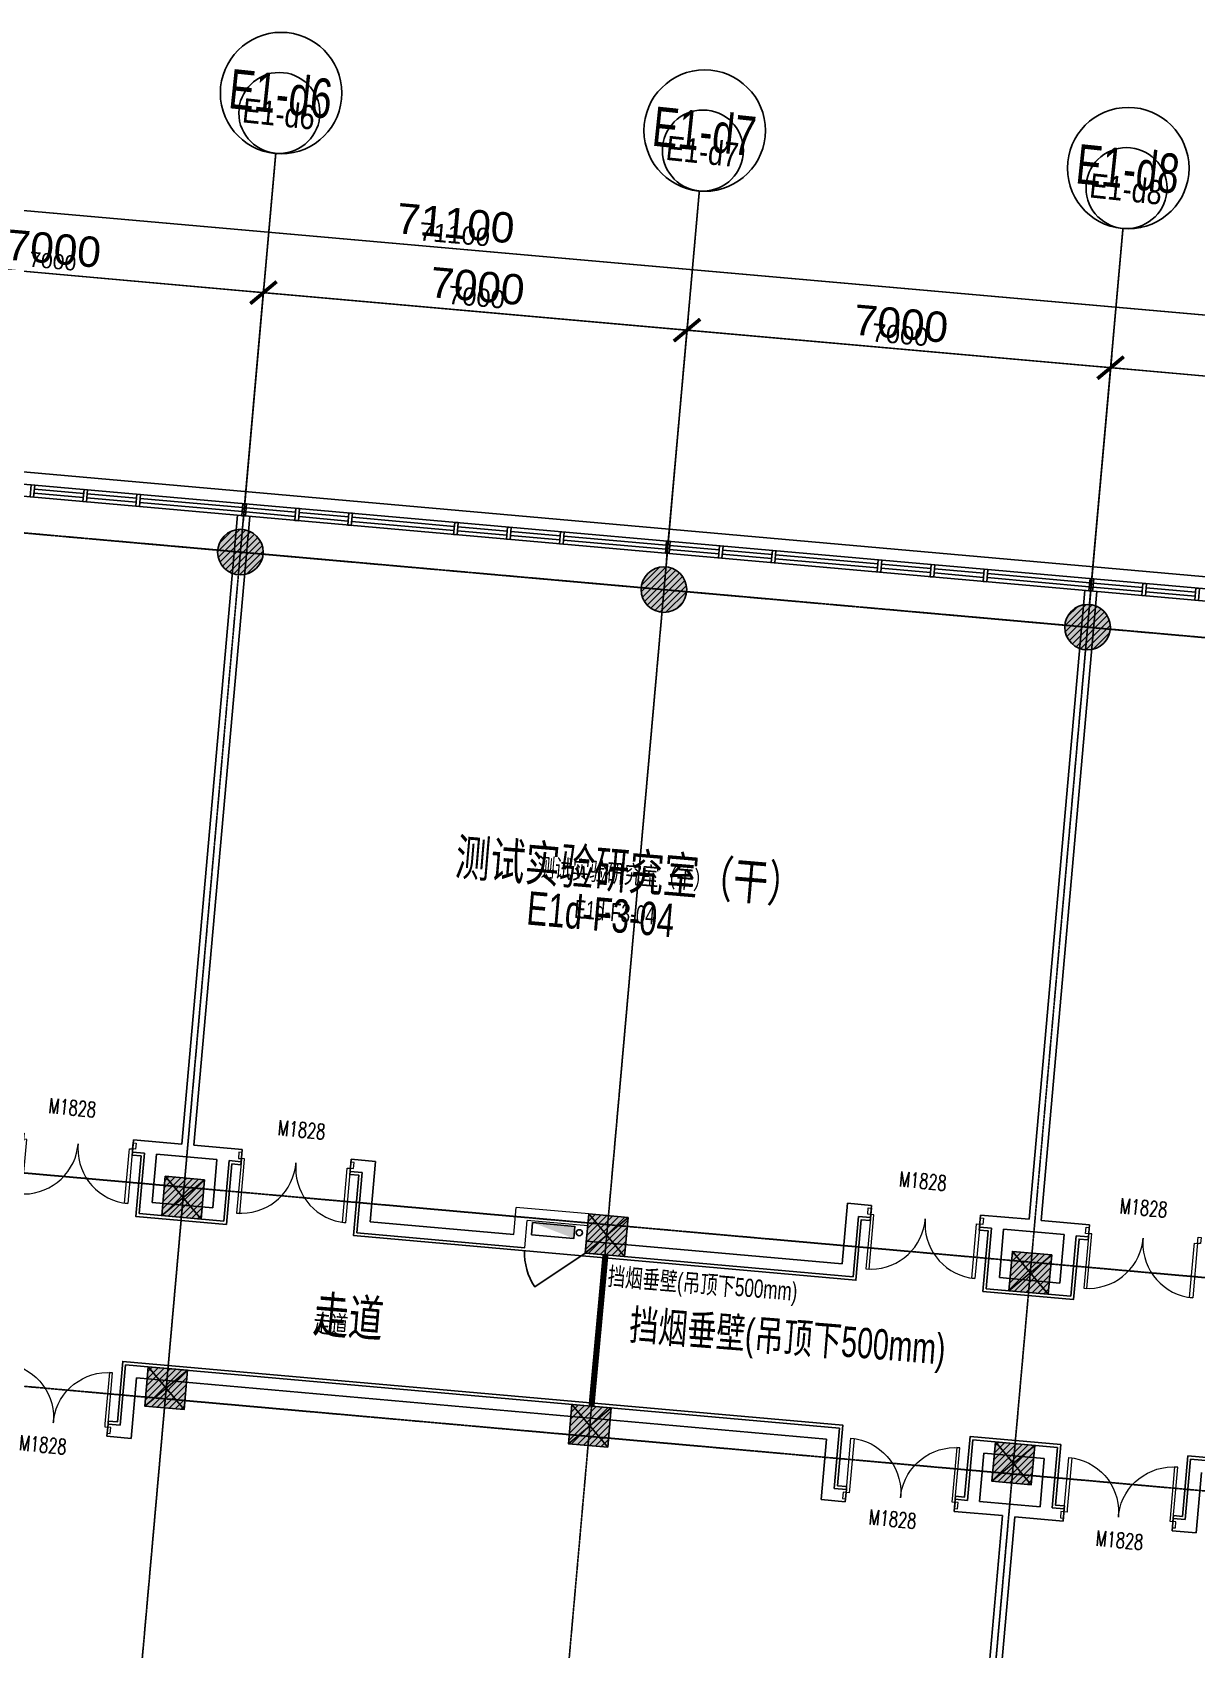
# Model space of a CAD drawing. Header units: millimetres. Extents: x -174040 to 151923, y -227569 to 142020.
# Drawn here: x -36177 to -17012, y 8821 to 35459 of the extents above; entities that cross this region are included whole.
import ezdxf
from ezdxf.enums import TextEntityAlignment as Align

# ---------------------------------------------------------------- set-up
doc = ezdxf.new("R2010")
doc.units = ezdxf.units.MM
doc.header["$LTSCALE"] = 5
for name, pattern in [('E-RG-1F$0$$0$DOTE', [2.42, 2, -0.2, 0.02, -0.2]), ('E1-RI-3F$0$DASHDOT', [1, 0.5, -0.25, 0, -0.25]), ('E1-RI-3F$0$DASHED', [0.75, 0.5, -0.25]), ('XRE2$0$HIDDEN', [0.375, 0.25, -0.125])]:
    doc.linetypes.add(name, pattern=pattern)
for name, color, linetype in [('00外装饰面', 21, 'Continuous'), ('A—墙体', 7, 'Continuous'), ('A—文字索引', 40, 'Continuous'), ('A—轴线、尺寸', 1, 'Continuous'), ('A—门窗', 135, 'Continuous'), ('E-COLS-F3$0$0S-COLS-HATCH', 8, 'Continuous'), ('E-COLS-F3$0$0S-COLS-HATCH-I', 8, 'Continuous'), ('E-COLS-F3$0$0S-COLS-LINE', 4, 'Continuous'), ('E1-RI-3F$0$0M-FIRE', 30, 'E1-RI-3F$0$DASHDOT'), ('E1-RI-3F$0$A-SYMB-DOOR', 4, 'Continuous'), ('I—平面—文字', 40, 'Continuous'), ('I—平面—文字（放大1：100）', 40, 'XRE2$0$HIDDEN'), ('I—平面—消防设施', 10, 'Continuous'), ('I—平面—装饰面层线', 192, 'Continuous'), ('I—平面—门', 22, 'Continuous'), ('I—平面—门编号', 22, 'Continuous'), ('轴线100', 1, 'Continuous')]:
    doc.layers.add(name, color=color, linetype=linetype)
for name, color, linetype, lineweight in [('E1-RI-3F$0$A-DOOR', 32, 'Continuous', 5), ('E1-RI-3F$0$A-DOOR-FRAM', 1, 'Continuous', 9), ('E1-RI-3F$0$AUDIT_D_131110141545-10', 7, 'Continuous', 5)]:
    doc.layers.add(name, color=color, linetype=linetype, lineweight=lineweight)
doc.styles.add('ARIAL', font='arial.ttf')
doc.styles.add('E1-RI-3F$0$ECADI-TXT', font='simplex.shx', dxfattribs={"bigfont": 'hztxt.shx'})
doc.styles.add('XD2008', font='SIMYOU.TTF', dxfattribs={"width": 0.7})
doc.dimstyles.new('200', dxfattribs={"dimscale": 200, "dimtxt": 2.5, "dimasz": 2, "dimexe": 1, "dimexo": 1, "dimgap": 0.8, "dimtad": 1, "dimdec": 0, "dimdsep": 46, "dimtxsty": 'ARIAL', "dimblk1": 'ARCHTICK', "dimblk2": 'ARCHTICK', "dimsah": 1, "dimcen": -0.9, "dimdle": 1, "dimclrd": 256, "dimclre": 256, "dimclrt": 40, "dimaunit": 1, "dimadec": 0, "dimazin": 0, "dimtfac": 0.35, "dimtdec": 0, "dimtix": 1, "dimtmove": 2, "dimatfit": 3, "dimldrblk": 'ARCHTICK', "dimfxl": 0, "dimtvp": 0.8, "dimtolj": 1, "dimtzin": 0, "dimarcsym": 0})
doc.dimstyles.new('副本 100', dxfattribs={"dimscale": 100, "dimtxt": 2.5, "dimasz": 2, "dimexe": 1, "dimexo": 1, "dimgap": 0.8, "dimtad": 1, "dimdec": 0, "dimdsep": 46, "dimtxsty": 'ARIAL', "dimblk1": 'ARCHTICK', "dimblk2": 'ARCHTICK', "dimsah": 1, "dimcen": -0.9, "dimdle": 1, "dimclrd": 256, "dimclre": 256, "dimclrt": 40, "dimaunit": 1, "dimadec": 0, "dimazin": 0, "dimtfac": 0.35, "dimtdec": 0, "dimtix": 1, "dimtmove": 2, "dimatfit": 3, "dimldrblk": 'ARCHTICK', "dimfxl": 0, "dimtvp": 0.8, "dimtolj": 1, "dimtzin": 0, "dimarcsym": 0})
pattern_1 = [(45, (0, 0), (-53.0330086, 53.0330086), [])]
pattern_2 = [(45, (15.46, 174.316), (-53.0330086, 53.0330086), [])]

# ---------------------------------------------------------------- blocks, each defined once
blk = doc.blocks.new('_ArchTick')
at = {"color": 0, "linetype": 'ByBlock', "const_width": 0.15}
blk.add_lwpolyline([(-0.5, -0.5), (0.5, 0.5)], dxfattribs=at)
blk = doc.blocks.new('*D257')
at = {"layer": 'A—轴线、尺寸', "linetype": 'ByBlock', "lineweight": -2}
for p, q in [((-39682, 28006), (-39328, 31990)), ((-39545, 31808), (-32174, 31155)), ((-32709, 27387), (-32356, 31372))]:
    blk.add_line(p, q, dxfattribs=at)
at = {"layer": 'Defpoints', "color": 0, "linetype": 'ByBlock'}
for p in [(-32373, 31172), (-39699, 27806), (-32727, 27188)]:
    blk.add_point(p, dxfattribs=at)
at = {"layer": 'A—轴线、尺寸', "linetype": 'ByBlock', "lineweight": -2, "xscale": 400, "yscale": 400, "zscale": 400}
for p, rotation in [((-39346, 31791), 174.9322288641356), ((-32373, 31172), 354.9322288641357)]:
    blk.add_blockref('_ArchTick', p, dxfattribs=dict(at, rotation=rotation))
at = {"layer": 'A—轴线、尺寸', "color": 40, "linetype": 'ByBlock', "insert": (-35823, 31895), "char_height": 500, "attachment_point": 5, "rotation": 354.9322, "style": 'ARIAL'}
blk.add_mtext('\\A1;7000', dxfattribs=at)
blk = doc.blocks.new('*D258')
at = {"layer": 'A—轴线、尺寸', "linetype": 'ByBlock', "lineweight": -2}
for p, q in [((-32709, 27387), (-32356, 31372)), ((-32572, 31190), (-25201, 30536)), ((-25736, 26769), (-25383, 30753))]:
    blk.add_line(p, q, dxfattribs=at)
at = {"layer": 'Defpoints', "color": 0, "linetype": 'ByBlock'}
for p in [(-25401, 30554), (-32727, 27188), (-25754, 26570)]:
    blk.add_point(p, dxfattribs=at)
at = {"layer": 'A—轴线、尺寸', "linetype": 'ByBlock', "lineweight": -2, "xscale": 400, "yscale": 400, "zscale": 400}
for p, rotation in [((-32373, 31172), 174.9322288641356), ((-25401, 30554), 354.9322288641357)]:
    blk.add_blockref('_ArchTick', p, dxfattribs=dict(at, rotation=rotation))
at = {"layer": 'A—轴线、尺寸', "color": 40, "linetype": 'ByBlock', "insert": (-28850, 31277), "char_height": 500, "attachment_point": 5, "rotation": 354.9322, "style": 'ARIAL'}
blk.add_mtext('\\A1;7000', dxfattribs=at)
blk = doc.blocks.new('*D259')
at = {"layer": 'A—轴线、尺寸', "linetype": 'ByBlock', "lineweight": -2}
for p, q in [((-25736, 26769), (-25383, 30753)), ((-25600, 30572), (-18229, 29918)), ((-18764, 26151), (-18410, 30135))]:
    blk.add_line(p, q, dxfattribs=at)
at = {"layer": 'Defpoints', "color": 0, "linetype": 'ByBlock'}
for p in [(-18428, 29936), (-25754, 26570), (-18781, 25951)]:
    blk.add_point(p, dxfattribs=at)
at = {"layer": 'A—轴线、尺寸', "linetype": 'ByBlock', "lineweight": -2, "xscale": 400, "yscale": 400, "zscale": 400}
for p, rotation in [((-25401, 30554), 174.9322288641356), ((-18428, 29936), 354.9322288641357)]:
    blk.add_blockref('_ArchTick', p, dxfattribs=dict(at, rotation=rotation))
at = {"layer": 'A—轴线、尺寸', "color": 40, "linetype": 'ByBlock', "insert": (-21878, 30659), "char_height": 500, "attachment_point": 5, "rotation": 354.9322, "style": 'ARIAL'}
blk.add_mtext('\\A1;7000', dxfattribs=at)
blk = doc.blocks.new('*D260')
at = {"layer": 'A—轴线、尺寸', "linetype": 'ByBlock', "lineweight": -2}
for p, q in [((-18764, 26151), (-18410, 30135)), ((-18627, 29953), (-11256, 29300)), ((-11791, 25532), (-11438, 29517))]:
    blk.add_line(p, q, dxfattribs=at)
at = {"layer": 'Defpoints', "color": 0, "linetype": 'ByBlock'}
for p in [(-11455, 29317), (-18781, 25951), (-11809, 25333)]:
    blk.add_point(p, dxfattribs=at)
at = {"layer": 'A—轴线、尺寸', "linetype": 'ByBlock', "lineweight": -2, "xscale": 400, "yscale": 400, "zscale": 400}
for p, rotation in [((-18428, 29936), 174.9322288641356), ((-11455, 29317), 354.9322288641357)]:
    blk.add_blockref('_ArchTick', p, dxfattribs=dict(at, rotation=rotation))
at = {"layer": 'A—轴线、尺寸', "color": 40, "linetype": 'ByBlock', "insert": (-14905, 30040), "char_height": 500, "attachment_point": 5, "rotation": 354.9322, "style": 'ARIAL'}
blk.add_mtext('\\A1;7000', dxfattribs=at)
blk = doc.blocks.new('*D261')
at = {"layer": 'A—轴线、尺寸', "linetype": 'ByBlock', "lineweight": -2}
for p, q in [((-65126, 29760), (-64640, 35239)), ((-64857, 35057), (6363, 28741)), ((5696, 23479), (6182, 28958))]:
    blk.add_line(p, q, dxfattribs=at)
at = {"layer": 'Defpoints', "color": 0, "linetype": 'ByBlock'}
for p in [(-65144, 29561), (6164, 28759), (5678, 23280)]:
    blk.add_point(p, dxfattribs=at)
at = {"layer": 'A—轴线、尺寸', "linetype": 'ByBlock', "lineweight": -2, "xscale": 400, "yscale": 400, "zscale": 400}
for p, rotation in [((-64658, 35039), 174.9322288641356), ((6164, 28759), 354.9322288641357)]:
    blk.add_blockref('_ArchTick', p, dxfattribs=dict(at, rotation=rotation))
at = {"layer": 'A—轴线、尺寸', "color": 40, "linetype": 'ByBlock', "insert": (-29210, 32313), "char_height": 500, "attachment_point": 5, "rotation": 354.9322, "style": 'ARIAL'}
blk.add_mtext('\\A1;71100', dxfattribs=at)
blk = doc.blocks.new('E1-RI-3F$0$MRY_DOOR-2-SOLID_-_1_8_ME9')
at = {"layer": 'E1-RI-3F$0$A-DOOR'}
for p, q in [((-849, -66), (-900, -66)), ((-900, -66), (-900, -137)), ((-900, -137), (-900, -966)), ((-849, -137), (-849, -66)), ((-849, -966), (-849, -137)), ((849, -66), (900, -66)), ((849, -137), (849, -66)), ((849, -966), (849, -137)), ((900, -66), (900, -137)), ((900, -137), (900, -966)), ((-900, -966), (-849, -966)), ((900, -966), (849, -966))]:
    blk.add_line(p, q, dxfattribs=at)
for centre, start, end in [((-900, -66), 270, 355.4292), ((-900, -66), 355.4292, 0.5), ((900, -66), 179.5, 184.5708), ((900, -66), 184.5708, 270)]:
    blk.add_arc(centre, 900, start, end, dxfattribs=at)
at = {"layer": 'E1-RI-3F$0$A-DOOR-FRAM'}
for p, q in [((-951, -66), (-951, 36)), ((-951, 36), (-900, 36)), ((-900, 36), (-900, -66)), ((900, -66), (900, 36)), ((900, 36), (951, 36)), ((951, 36), (951, -66)), ((-900, -66), (-951, -66)), ((951, -66), (900, -66))]:
    blk.add_line(p, q, dxfattribs=at)
blk = doc.blocks.new('E1-RI-3F$0$MRY_DOOR-2-SOLID_-_1_8_MEA')
at = {"layer": 'E1-RI-3F$0$A-DOOR'}
for p, q in [((-849.2, -65.88125), (-900, -65.88125)), ((-900, -65.88125), (-900, -116.68125)), ((-900, -116.68125), (-900, -965.88125)), ((-849.2, -116.68125), (-849.2, -65.88125)), ((-849.2, -965.88125), (-849.2, -116.68125)), ((849.2, -65.88125), (900, -65.88125)), ((849.2, -116.68125), (849.2, -65.88125)), ((849.2, -965.88125), (849.2, -116.68125)), ((900, -65.88125), (900, -116.68125)), ((900, -116.68125), (900, -965.88125)), ((-900, -965.88125), (-849.2, -965.88125)), ((900, -965.88125), (849.2, -965.88125))]:
    blk.add_line(p, q, dxfattribs=at)
for centre, start, end in [((-900, -65.88125), 270, 356.755322656), ((-900, -65.88125), 356.755322656, 0.5), ((900, -65.88125), 179.5, 183.244677344), ((900, -65.88125), 183.244677344, 270)]:
    blk.add_arc(centre, 900, start, end, dxfattribs=at)
at = {"layer": 'E1-RI-3F$0$A-DOOR-FRAM'}
for p, q in [((-950.8, -65.88125), (-950.8, 35.71875)), ((-950.8, 35.71875), (-900, 35.71875)), ((-900, 35.71875), (-900, -65.88125)), ((900, -65.88125), (900, 35.71875)), ((900, 35.71875), (950.8, 35.71875)), ((950.8, 35.71875), (950.8, -65.88125)), ((-900, -65.88125), (-950.8, -65.88125)), ((950.8, -65.88125), (900, -65.88125))]:
    blk.add_line(p, q, dxfattribs=at)
blk = doc.blocks.new('E1-RI-3F$0$MRY_DOOR-2-SOLID_-_1_8_ME7')
at = {"layer": 'E1-RI-3F$0$A-DOOR'}
for p, q in [((-951, -66), (-951, 36)), ((-951, 36), (-900, 36)), ((-900, 36), (-900, -66)), ((900, -66), (900, 36)), ((900, 36), (951, 36)), ((951, 36), (951, -66)), ((-900, -66), (-951, -66)), ((-849, -66), (-900, -66)), ((-900, -66), (-900, -126)), ((-900, -126), (-900, -966)), ((-849, -126), (-849, -66)), ((-849, -966), (-849, -126)), ((849, -66), (900, -66)), ((849, -126), (849, -66)), ((849, -966), (849, -126)), ((900, -66), (900, -126)), ((951, -66), (900, -66)), ((900, -126), (900, -966)), ((-900, -966), (-849, -966)), ((900, -966), (849, -966))]:
    blk.add_line(p, q, dxfattribs=at)
for centre, start, end in [((-900, -66), 270, 356.1634), ((-900, -66), 356.1634, 0.5), ((900, -66), 179.5, 183.8366), ((900, -66), 183.8366, 270)]:
    blk.add_arc(centre, 900, start, end, dxfattribs=at)
blk = doc.blocks.new('E1-RI-3F$0$MRY_DOOR-2-SOLID_-_1_8_ME8')
at = {"layer": 'E1-RI-3F$0$A-DOOR'}
for p, q in [((-900, 966), (-849, 966)), ((-900, 138), (-900, 966)), ((-849, 966), (-849, 138)), ((849, 966), (849, 138)), ((900, 966), (849, 966)), ((900, 138), (900, 966)), ((-900, 66), (-900, 138)), ((-849, 66), (-900, 66)), ((-849, 138), (-849, 66)), ((849, 138), (849, 66)), ((849, 66), (900, 66)), ((900, 66), (900, 138))]:
    blk.add_line(p, q, dxfattribs=at)
for centre, start, end in [((-900, 66), 4.578, 90), ((900, 66), 90, 175.422), ((-900, 66), 359.5, 4.578), ((900, 66), 175.422, 180.5)]:
    blk.add_arc(centre, 900, start, end, dxfattribs=at)
at = {"layer": 'E1-RI-3F$0$A-DOOR-FRAM'}
for p, q in [((-900, 66), (-951, 66)), ((-951, 66), (-951, -36)), ((-900, -36), (-900, 66)), ((951, 66), (900, 66)), ((900, 66), (900, -36)), ((951, -36), (951, 66)), ((-951, -36), (-900, -36)), ((900, -36), (951, -36))]:
    blk.add_line(p, q, dxfattribs=at)
blk = doc.blocks.new('XRE3')
at = {"layer": 'E-COLS-F3$0$0S-COLS-HATCH'}
h = blk.add_hatch(color=18, dxfattribs=at)
edge = h.paths.add_edge_path()
edge.add_arc((11811026, -6182320), 375, 0, 360)
h = blk.add_hatch(color=18, dxfattribs=at)
edge = h.paths.add_edge_path()
edge.add_arc((11817999, -6182938), 375, 0, 360)
h = blk.add_hatch(color=18, dxfattribs=at)
edge = h.paths.add_edge_path()
edge.add_arc((11824972, -6183557), 375, 0, 360)
for points in [[(11810436, -6192659), (11809789, -6192601), (11809731, -6193249), (11810379, -6193306)], [(11817409, -6193277), (11816761, -6193219), (11816704, -6193867), (11817351, -6193924)], [(11824381, -6193895), (11823734, -6193838), (11823676, -6194485), (11824324, -6194543)], [(11810158, -6195796), (11809510, -6195739), (11809453, -6196386), (11810100, -6196444)], [(11817130, -6196415), (11816483, -6196357), (11816426, -6197005), (11817073, -6197062)], [(11824103, -6197033), (11823456, -6196975), (11823398, -6197623), (11824046, -6197680)]]:
    blk.add_hatch(color=18, dxfattribs=at).paths.add_polyline_path(points)
at = {"layer": 'E-COLS-F3$0$0S-COLS-HATCH-I'}
h = blk.add_hatch(dxfattribs=at)
h.set_pattern_fill('ANSI31', color=256, scale=600, style=0)
h.set_pattern_definition(pattern_1)
edge = h.paths.add_edge_path()
edge.add_arc((11811026, -6182320), 375, 0, 360)
h = blk.add_hatch(dxfattribs=at)
h.set_pattern_fill('ANSI31', color=256, scale=600, style=0)
h.set_pattern_definition(pattern_1)
edge = h.paths.add_edge_path()
edge.add_arc((11817999, -6182938), 375, 0, 360)
h = blk.add_hatch(dxfattribs=at)
h.set_pattern_fill('ANSI31', color=256, scale=600, style=0)
h.set_pattern_definition(pattern_1)
edge = h.paths.add_edge_path()
edge.add_arc((11824972, -6183557), 375, 0, 360)
h = blk.add_hatch(dxfattribs=at)
h.set_pattern_fill('ANSI31', color=256, scale=600, style=0)
h.set_pattern_definition([(45, (-15.46, -174.316), (-53.0330086, 53.0330086), [])])
h.paths.add_polyline_path([(11810436, -6192659), (11809789, -6192601), (11809731, -6193249), (11810379, -6193306)])
h = blk.add_hatch(dxfattribs=at)
h.set_pattern_fill('ANSI31', color=256, scale=600, style=0)
h.set_pattern_definition([(45, (-15.46, -174.316), (-53.0330086, 53.0330086), [])])
h.paths.add_polyline_path([(11817409, -6193277), (11816761, -6193219), (11816704, -6193867), (11817351, -6193924)])
h = blk.add_hatch(dxfattribs=at)
h.set_pattern_fill('ANSI31', color=256, scale=600, style=0)
h.set_pattern_definition([(45, (-15.46, -174.316), (-53.0330086, 53.0330086), [])])
h.paths.add_polyline_path([(11824381, -6193895), (11823734, -6193838), (11823676, -6194485), (11824324, -6194543)])
h = blk.add_hatch(dxfattribs=at)
h.set_pattern_fill('ANSI31', color=256, scale=600, style=0)
h.set_pattern_definition([(45, (15.46, 174.316), (-53.0330086, 53.0330086), [])])
h.paths.add_polyline_path([(11810158, -6195796), (11809510, -6195739), (11809453, -6196386), (11810100, -6196444)])
h = blk.add_hatch(dxfattribs=at)
h.set_pattern_fill('ANSI31', color=256, scale=600, style=0)
h.set_pattern_definition(pattern_2)
h.paths.add_polyline_path([(11817130, -6196415), (11816483, -6196357), (11816426, -6197005), (11817073, -6197062)])
h = blk.add_hatch(dxfattribs=at)
h.set_pattern_fill('ANSI31', color=256, scale=600, style=0)
h.set_pattern_definition(pattern_2)
h.paths.add_polyline_path([(11824103, -6197033), (11823456, -6196975), (11823398, -6197623), (11824046, -6197680)])
at = {"layer": 'Defpoints'}
for p, q in [((11809731, -6193249), (11810436, -6192659)), ((11809789, -6192601), (11810379, -6193306)), ((11816704, -6193867), (11817409, -6193277)), ((11816761, -6193219), (11817351, -6193924)), ((11823734, -6193838), (11824324, -6194543)), ((11823676, -6194485), (11824381, -6193895)), ((11809510, -6195739), (11810100, -6196444)), ((11809453, -6196386), (11810158, -6195796)), ((11816426, -6197005), (11817130, -6196415)), ((11816483, -6196357), (11817073, -6197062)), ((11823398, -6197623), (11824103, -6197033)), ((11823456, -6196975), (11824046, -6197680))]:
    blk.add_line(p, q, dxfattribs=at)
at = {"layer": 'E-COLS-F3$0$0S-COLS-LINE', "color": 255}
for points in [[(11810436, -6192659), (11809789, -6192601), (11809731, -6193249), (11810379, -6193306)], [(11817409, -6193277), (11816761, -6193219), (11816704, -6193867), (11817351, -6193924)], [(11824381, -6193895), (11823734, -6193838), (11823676, -6194485), (11824324, -6194543)], [(11810158, -6195796), (11809510, -6195739), (11809453, -6196386), (11810100, -6196444)], [(11817130, -6196415), (11816483, -6196357), (11816426, -6197005), (11817073, -6197062)], [(11824103, -6197033), (11823456, -6196975), (11823398, -6197623), (11824046, -6197680)]]:
    blk.add_lwpolyline(points, close=True, dxfattribs=at)
for centre in [(11811026, -6182320), (11817999, -6182938), (11824972, -6183557)]:
    blk.add_circle(centre, 375, dxfattribs=at)
blk = doc.blocks.new('E1-RI-3F$0$ECADI-TAG-DOOR')
blk = doc.blocks.new('E1-RI-3F$0$RECTANGULAR_MULLION_-_6006')
at = {"layer": 'A—门窗'}
for p, q in [((-30, 125), (30, 125)), ((-30, -75), (-30, 125)), ((30, 125), (30, -75)), ((30, -75), (-30, -75))]:
    blk.add_line(p, q, dxfattribs=at)
blk = doc.blocks.new('E1-RI-3F$0$XFX-BX')
blk.add_lwpolyline([(0, 0), (0, 200), (700, 200), (700, 0)], close=True)
blk.add_solid([(0, 0), (0, 0), (700, 0), (700, 200)])
blk = doc.blocks.new('*D528')
at = {"layer": 'Defpoints', "color": 0}
for p in [(-152891, 31693), (-160217, 28327), (-153244, 27708)]:
    blk.add_point(p, dxfattribs=at)
at = {"layer": '轴线100', "lineweight": -2}
for p, q in [((-160208, 28426), (-159854, 32411)), ((-159963, 32320), (-152791, 31684)), ((-153235, 27808), (-152882, 31792))]:
    blk.add_line(p, q, dxfattribs=at)
at = {"layer": '轴线100', "lineweight": -2, "xscale": 200, "yscale": 200, "zscale": 200}
for p, rotation in [((-159863, 32311), 174.9322288766972), ((-152891, 31693), 354.9322288766971)]:
    blk.add_blockref('_ArchTick', p, dxfattribs=dict(at, rotation=rotation))
at = {"layer": '轴线100', "color": 40, "insert": (-156359, 32209), "char_height": 250, "attachment_point": 5, "rotation": 354.9322, "style": 'ARIAL'}
blk.add_mtext('\\A1;7000', dxfattribs=at)
blk = doc.blocks.new('*D529')
at = {"layer": 'Defpoints', "color": 0, "linetype": 'ByBlock'}
for p in [(-145918, 31074), (-153244, 27708), (-146271, 27090)]:
    blk.add_point(p, dxfattribs=at)
at = {"layer": '轴线100', "linetype": 'ByBlock', "lineweight": -2}
for p, q in [((-153235, 27808), (-152882, 31792)), ((-152990, 31701), (-145818, 31065)), ((-146262, 27189), (-145909, 31174))]:
    blk.add_line(p, q, dxfattribs=at)
at = {"layer": '轴线100', "linetype": 'ByBlock', "lineweight": -2, "xscale": 200, "yscale": 200, "zscale": 200}
for p, rotation in [((-152891, 31693), 174.9322288766972), ((-145918, 31074), 354.9322288766971)]:
    blk.add_blockref('_ArchTick', p, dxfattribs=dict(at, rotation=rotation))
at = {"layer": '轴线100', "color": 40, "linetype": 'ByBlock', "insert": (-149384, 31616), "char_height": 300, "attachment_point": 5, "rotation": 354.9322, "style": 'ARIAL'}
blk.add_mtext('\\A1;7000', dxfattribs=at)
blk = doc.blocks.new('*D530')
at = {"layer": 'Defpoints', "color": 0, "linetype": 'ByBlock'}
for p in [(-138945, 30456), (-146271, 27090), (-139299, 26472)]:
    blk.add_point(p, dxfattribs=at)
at = {"layer": '轴线100', "linetype": 'ByBlock', "lineweight": -2}
for p, q in [((-146262, 27189), (-145909, 31174)), ((-146018, 31083), (-138846, 30447)), ((-139290, 26571), (-138936, 30556))]:
    blk.add_line(p, q, dxfattribs=at)
at = {"layer": '轴线100', "linetype": 'ByBlock', "lineweight": -2, "xscale": 200, "yscale": 200, "zscale": 200}
for p, rotation in [((-145918, 31074), 174.9322288766972), ((-138945, 30456), 354.9322288766971)]:
    blk.add_blockref('_ArchTick', p, dxfattribs=dict(at, rotation=rotation))
at = {"layer": '轴线100', "color": 40, "linetype": 'ByBlock', "insert": (-142411, 30997), "char_height": 300, "attachment_point": 5, "rotation": 354.9322, "style": 'ARIAL'}
blk.add_mtext('\\A1;7000', dxfattribs=at)
blk = doc.blocks.new('*D531')
at = {"layer": 'Defpoints', "color": 0, "linetype": 'ByBlock'}
for p in [(-131973, 29838), (-139299, 26472), (-132326, 25853)]:
    blk.add_point(p, dxfattribs=at)
at = {"layer": '轴线100', "linetype": 'ByBlock', "lineweight": -2}
for p, q in [((-139290, 26571), (-138936, 30556)), ((-139045, 30465), (-131873, 29829)), ((-132317, 25953), (-131964, 29937))]:
    blk.add_line(p, q, dxfattribs=at)
at = {"layer": '轴线100', "linetype": 'ByBlock', "lineweight": -2, "xscale": 200, "yscale": 200, "zscale": 200}
for p, rotation in [((-138945, 30456), 174.9322288766972), ((-131973, 29838), 354.9322288766971)]:
    blk.add_blockref('_ArchTick', p, dxfattribs=dict(at, rotation=rotation))
at = {"layer": '轴线100', "color": 40, "linetype": 'ByBlock', "insert": (-135438, 30379), "char_height": 300, "attachment_point": 5, "rotation": 354.9322, "style": 'ARIAL'}
blk.add_mtext('\\A1;7000', dxfattribs=at)
blk = doc.blocks.new('*D532')
at = {"layer": 'Defpoints', "color": 0, "linetype": 'ByBlock'}
for p in [(-185661, 30081), (-114353, 29279), (-114839, 23800)]:
    blk.add_point(p, dxfattribs=at)
at = {"layer": '轴线100', "linetype": 'ByBlock', "lineweight": -2}
for p, q in [((-185652, 30181), (-185166, 35659)), ((-185275, 35568), (-114254, 29270)), ((-114830, 23900), (-114344, 29379))]:
    blk.add_line(p, q, dxfattribs=at)
at = {"layer": '轴线100', "linetype": 'ByBlock', "lineweight": -2, "xscale": 200, "yscale": 200, "zscale": 200}
for p, rotation in [((-185175, 35559), 174.9322288766972), ((-114353, 29279), 354.9322288766971)]:
    blk.add_blockref('_ArchTick', p, dxfattribs=dict(at, rotation=rotation))
at = {"layer": '轴线100', "color": 40, "linetype": 'ByBlock', "insert": (-149744, 32651), "char_height": 300, "attachment_point": 5, "rotation": 354.9322, "style": 'ARIAL'}
blk.add_mtext('\\A1;71100', dxfattribs=at)
blk = doc.blocks.new('A$C1C9D1350')
at = {"layer": '轴线100', "linetype": 'E-RG-1F$0$$0$DOTE'}
for p, q in [((-156227.2, -5937.9), (-152687.6, 33983.5)), ((-149254.6, -6556.3), (-145715, 33365.1)), ((-142282, -7174.6), (-138742.4, 32746.8)), ((-187247.4, 30431.7), (-106850.9, 23302.1)), ((-186918.7, 19861.4), (-107778.4, 12843.2)), ((-186879.1, 16344.1), (-108087.6, 9356.9))]:
    blk.add_line(p, q, dxfattribs=at)
at = {"layer": '轴线100'}
for centre in [(-152628.6, 34651.8), (-145655.9, 34033.5), (-138683.3, 33415.1)]:
    blk.add_circle(centre, 666.7, dxfattribs=at)
at = {"layer": '轴线100', "color": 40, "style": 'ARIAL', "width": 0.8}
for s, p in [('E1-d6', (-152637.8, 34636.4)), ('E1-d7', (-145665.1, 34018)), ('E1-d8', (-138692.5, 33399.7))]:
    blk.add_text(s, height=400, rotation=354, dxfattribs=at).set_placement(p, align=Align.MIDDLE_CENTER)
at = {"layer": '轴线100', "linetype": 'ByBlock'}
for base, p1, p2, picture, middle in [((-114353.3, 29278.9), (-185661.2, 30080.9), (-114839.1, 23800.4), '*D532', (-149743.7, 32651.5)), ((-145918, 31074.3), (-153243.9, 27708.2), (-146271.3, 27089.9), '*D529', (-149383.7, 31615.7)), ((-138945.3, 30455.9), (-146271.3, 27089.9), (-139298.7, 26471.5), '*D530', (-142411, 30997.4)), ((-131972.7, 29837.6), (-139298.7, 26471.5), (-132326, 25853.2), '*D531', (-135438.4, 30379))]:
    dim = blk.add_linear_dim(base=base, p1=p1, p2=p2, angle=354.93223, dimstyle='副本 100', override={"dimtxt": 3}, dxfattribs=at)
    dim.commit()
    dim.dimension.update_dxf_attribs({"geometry": picture, "text_midpoint": middle})
at = {"layer": '轴线100'}
dim = blk.add_linear_dim(base=(-152890.6, 31692.6), p1=(-160216.6, 28326.6), p2=(-153243.9, 27708.2), angle=354.93223, dimstyle='副本 100', dxfattribs=at)
dim.commit()
dim.dimension.update_dxf_attribs({"geometry": '*D528', "text_midpoint": (-156358.6, 32208.6)})

msp = doc.modelspace()

# ---------------------------------------------------------------- linework, layer by layer
at = {"layer": '00外装饰面', "linetype": 'ByBlock', "ltscale": 5}
msp.add_line((-50394.2, 29466.8), (7777.4, 24308.1), dxfattribs=at)
msp.add_line((-50394.2, 29466.8), (7777.4, 24308.1), dxfattribs=at)
at = {"layer": 'A—墙体'}
for p, q in [((-32798.9, 27504.9), (-33717.6, 17145.8)), ((-33518.4, 17128.1), (-32599.7, 27487.2)), ((-18852.4, 26268.1), (-19771, 15909)), ((-19573.4, 15891.5), (-18654.8, 26250.6)), ((-34513.2, 17216.3), (-34530.9, 17017.1)), ((-34513.2, 17216.3), (-33717.6, 17145.8)), ((-33518.4, 17128.1), (-32721.7, 17057.5)), ((-32739.4, 16858.3), (-32721.7, 17057.5)), ((-34530.9, 17017.1), (-34332.8, 16999.6)), ((-34332.8, 16999.5), (-34421.1, 16003.5)), ((-34133.6, 16981.9), (-34204.2, 16185)), ((-34133.6, 16981.9), (-33137.5, 16893.6)), ((-33137.5, 16893.6), (-33208.1, 16096.7)), ((-32938.3, 16875.9), (-33026.6, 15879.8)), ((-32938.3, 16875.9), (-32739.4, 16858.3)), ((-30946.4, 16699.3), (-30928.8, 16898.5)), ((-30928.8, 16898.5), (-30530.3, 16863.1)), ((-30618.7, 15867), (-30530.3, 16863.1)), ((-30946.4, 16699.3), (-30747.2, 16681.6)), ((-30835.6, 15685.5), (-30747.2, 16681.6)), ((-34421.1, 16003.5), (-33026.6, 15879.8)), ((-34204.2, 16185), (-33208.1, 16096.7)), ((-22760.5, 16174.1), (-22848.5, 15178)), ((-22760.5, 16174.1), (-22362.5, 16138.8)), ((-22380.1, 15939.6), (-22362.5, 16138.8)), ((-30618.7, 15867), (-28252.5, 15657.2)), ((-22578.9, 15957.2), (-22666.9, 14961.1)), ((-22578.9, 15957.2), (-22380.1, 15939.6)), ((-20569.1, 15979.8), (-20586.7, 15780.5)), ((-20586.7, 15780.5), (-20387.5, 15762.9)), ((-20569.1, 15979.8), (-19771, 15909)), ((-20387.5, 15762.9), (-20475.5, 14766.8)), ((-20188.3, 15745.2), (-20258.7, 14948.3)), ((-20188.3, 15745.2), (-19192.2, 15656.9)), ((-19573.4, 15891.5), (-18776.5, 15820.8)), ((-18794.2, 15621.6), (-18776.5, 15820.8)), ((-30835.6, 15685.5), (-28070.9, 15440.3)), ((-27057.2, 15551.2), (-22848.5, 15178)), ((-19192.2, 15656.9), (-19262.6, 14860)), ((-18993, 15639.2), (-19081, 14643.1)), ((-18993, 15639.2), (-18794.2, 15621.6)), ((-27054.4, 15350.2), (-22666.9, 14961.1)), ((-20258.7, 14948.3), (-19262.6, 14860)), ((-20475.5, 14766.8), (-19081, 14643.1)), ((-34643.2, 13513.3), (-34731.6, 12517.3)), ((-22888, 12470.9), (-34643.2, 13513.3)), ((-34461.7, 13296.5), (-34550, 12300.4)), ((-23104.9, 12289.3), (-34461.7, 13296.5)), ((-34930.8, 12534.9), (-34948.4, 12335.7)), ((-34731.6, 12517.3), (-34930.8, 12534.9)), ((-34550, 12300.4), (-34948.4, 12335.7)), ((-23193.2, 11293.2), (-23104.9, 12289.3)), ((-22976.4, 11474.8), (-22888, 12470.9)), ((-20785, 11280.5), (-20696.6, 12276.6)), ((-19302.1, 12152.9), (-20696.6, 12276.6)), ((-20515.1, 12059.7), (-20585.7, 11262.8)), ((-19519, 11971.3), (-20515.1, 12059.7)), ((-19302.1, 12152.9), (-19390.4, 11156.8)), ((-19589.6, 11174.5), (-19519, 11971.3)), ((-17110.7, 11958.6), (-17199, 10962.5)), ((-1870.7, 10607.1), (-17110.7, 11958.6)), ((-16929.2, 11741.7), (-17017.5, 10745.6)), ((-22777.1, 11457.1), (-22976.4, 11474.8)), ((-22794.8, 11257.9), (-22777.1, 11457.1)), ((-22794.8, 11257.9), (-23193.2, 11293.2)), ((-21001.8, 11098.9), (-20984.2, 11298.1)), ((-20785, 11280.5), (-20984.2, 11298.1)), ((-19589.6, 11174.5), (-20585.7, 11262.8)), ((-20205, 11028.2), (-21167.6, 170.6)), ((-20205, 11028.2), (-21001.8, 11098.9)), ((-20005.7, 11010.6), (-20968.4, 152.9)), ((-19208.9, 10939.9), (-20005.7, 11010.6)), ((-19191.2, 11139.1), (-19390.4, 11156.8)), ((-19191.2, 11139.1), (-19208.9, 10939.9)), ((-17398.2, 10980.1), (-17415.9, 10780.9)), ((-17199, 10962.5), (-17398.2, 10980.1)), ((-17017.5, 10745.6), (-17415.9, 10780.9))]:
    msp.add_line(p, q, dxfattribs=at)
at = {"layer": 'A—轴线、尺寸', "linetype": 'E-RG-1F$0$$0$DOTE'}
for p, q in [((-32752.4, 26898.4), (-32170.3, 33463.3)), ((-25779.7, 26280.1), (-25197.7, 32845)), ((-18807.1, 25661.7), (-18225, 32226.6)), ((-59895.8, 29305.5), (13666.4, 22782))]:
    msp.add_line(p, q, dxfattribs=at)
at = {"layer": 'A—轴线、尺寸', "linetype": 'ByBlock'}
for centre in [(-32082.3, 34459.4), (-25109.6, 33841.1), (-18137, 33222.7)]:
    msp.add_circle(centre, 1000, dxfattribs=at)
at = {"layer": 'A—门窗'}
for p, q in [((-48917.8, 29135.1), (7560.4, 24126.6)), ((-48935.4, 28935.9), (7343.5, 23945)), ((-36149.8, 27869), (-35338, 27797)), ((-36143.9, 27935.4), (-35332.1, 27863.4)), ((-35278.2, 27791.7), (-34466.4, 27719.7)), ((-35272.4, 27858.1), (-34460.5, 27786.1)), ((-34406.7, 27714.4), (-32723.4, 27565.1)), ((-34400.8, 27780.8), (-32717.5, 27631.5)), ((-32663.6, 27559.8), (-31851.7, 27487.8)), ((-32657.7, 27626.2), (-31845.8, 27554.2)), ((-31791.9, 27482.5), (-30980.1, 27410.5)), ((-31786, 27548.9), (-30974.2, 27476.9)), ((-30914.5, 27471.6), (-29231.1, 27322.4)), ((-30920.3, 27405.2), (-29236.9, 27256)), ((-29177.2, 27250.7), (-28365.4, 27178.7)), ((-29171.3, 27317.1), (-28359.5, 27245.1)), ((-28305.6, 27173.4), (-27493.8, 27101.4)), ((-28299.7, 27239.8), (-27487.9, 27167.8)), ((-27434, 27096.1), (-25750.7, 26946.8)), ((-27428.1, 27162.5), (-25744.8, 27013.2)), ((-25691, 26941.5), (-24879, 26869.5)), ((-25685.1, 27007.9), (-24873.1, 26935.9)), ((-24813.3, 26930.6), (-24001.5, 26858.6)), ((-24819.2, 26864.2), (-24007.4, 26792.2)), ((-23947.6, 26786.9), (-22264.2, 26637.6)), ((-23941.7, 26853.3), (-22258.3, 26704)), ((-22198.6, 26698.7), (-21386.8, 26626.7)), ((-22204.4, 26632.3), (-21392.6, 26560.3)), ((-21332.9, 26555), (-20521.1, 26483)), ((-21327, 26621.4), (-20515.2, 26549.4)), ((-20461.3, 26477.7), (-18778, 26328.4)), ((-20455.4, 26544.1), (-18772.1, 26394.9)), ((-18712.3, 26389.6), (-17900.4, 26317.6)), ((-18718.2, 26323.1), (-17906.3, 26251.1)), ((-17846.6, 26245.8), (-17034.7, 26173.9)), ((-17840.7, 26312.3), (-17028.9, 26240.3))]:
    msp.add_line(p, q, dxfattribs=at)
at = {"layer": 'E1-RI-3F$0$0M-FIRE', "linetype": 'E1-RI-3F$0$DASHED'}
msp.add_lwpolyline([(-26972.5, 12832.3, 100, 100, 0), (-26743.4, 15320.6, 500, 500, 0), (-26743.4, 15320.6, 500, 500, 0)], format="xyseb", dxfattribs=at)
msp.add_lwpolyline([(-26972.5, 12832.3, 100, 100, 0), (-26743.4, 15320.6, 500, 500, 0), (-26743.4, 15320.6, 500, 500, 0)], format="xyseb", dxfattribs=at)
at = {"layer": 'E1-RI-3F$0$AUDIT_D_131110141545-10'}
for p, q in [((-28252.5, 15657.2), (-28212.8, 16105.4)), ((-27017.6, 15999.4), (-28212.8, 16105.4)), ((-28070.9, 15440), (-28031.3, 15888.5)), ((-27035.2, 15800.2), (-28031.3, 15888.5)), ((-27074.8, 15351.9), (-27048.4, 15651))]:
    msp.add_line(p, q, dxfattribs=at)
at = {"layer": 'I—平面—消防设施', "const_width": 100}
msp.add_lwpolyline([(-26972.7, 12833.3), (-26743.6, 15321.7), (-26743.6, 15321.7)], dxfattribs=at)
at = {"layer": 'I—平面—消防设施'}
msp.add_circle((-27173.2, 15688.4), 50, dxfattribs=at)
at = {"layer": 'I—平面—装饰面层线'}
for p, q in [((-34530.9, 17017.1), (-34535.3, 16967.3)), ((-32739.4, 16858.3), (-32743.8, 16808.4)), ((-30946.4, 16699.3), (-30950.9, 16649.4)), ((-22380.1, 15939.6), (-22384.6, 15889.1)), ((-20586.7, 15780.5), (-20591.1, 15730.7)), ((-18794.2, 15621.6), (-18798.7, 15571.1)), ((-34930.6, 12536.5), (-34926.4, 12584.7)), ((-22777.1, 11457.1), (-22772.7, 11506.9)), ((-20984, 11299.7), (-20979.8, 11347.9)), ((-19191.1, 11140.7), (-19186.8, 11188.9)), ((-17398.2, 10980.1), (-17393.8, 11029.9))]:
    msp.add_line(p, q, dxfattribs=at)
for points in [[(-32743.8, 16808.4), (-32892.9, 16821.6), (-32981.2, 15825.6), (-34475.3, 15958.1), (-34387, 16954.2), (-34536.4, 16967.4)], [(-22384.6, 15889.1), (-22533.6, 15902.2), (-22621.5, 14906.9), (-30889.8, 15640.1), (-30801.4, 16636.2), (-30950.9, 16649.4)], [(-18798.7, 15571.1), (-18947.7, 15584.2), (-19035.9, 14588.9), (-20529.7, 14721.4), (-20441.7, 15717.5), (-20591.1, 15730.7)], [(-34926.4, 12584.7), (-34776.9, 12571.5), (-34688.6, 13567.6), (-22833.8, 12516.3), (-22922.1, 11520.2), (-22772.7, 11506.9)], [(-20979.8, 11347.9), (-20830.3, 11334.7), (-20742, 12330.8), (-19247.9, 12198.3), (-19336.2, 11202.2), (-19186.8, 11188.9)], [(-17393.8, 11029.9), (-17244.4, 11016.7), (-17156.1, 12012.8), (-1816.5, 10652.4), (-1904.9, 9655.9), (-1755.4, 9642.6)]]:
    msp.add_lwpolyline(points, dxfattribs=at)
at = {"layer": 'I—平面—门'}
msp.add_lwpolyline([(-27075, 15351.8), (-27908, 14798.5, -0.1574672), (-28074.2, 15390.2)], format="xyb", dxfattribs=at)

# ---------------------------------------------------------------- block references
at = {"layer": 'A—门窗'}
msp.add_blockref('XRE3', (-11843778.7, 6209218.7), dxfattribs=at)
at = {"layer": 'A—门窗', "extrusion": (0, 0, -1)}
for p, rotation in [((36179, 27879.9), 5.060730976565844), ((35307.4, 27802.6), 5.060730976565844), ((34435.8, 27725.4), 5.060730976565844), ((32692.7, 27570.8), 5.060730976565844), ((31821, 27493.7), 5.060730976565844), ((30949.5, 27416.4), 5.060730976565844), ((29206.3, 27261.8), 5.060730976565844), ((28334.7, 27184.5), 5.060730976565844), ((27463.1, 27107.2), 5.060730976565844), ((25720.1, 26952.7), 5.060730976565844), ((24848.3, 26875.1), 5.060730976565845), ((23976.8, 26797.8), 5.060730976565845), ((22233.6, 26643.3), 5.060730976565845), ((21362, 26566), 5.060730976565845), ((20490.4, 26488.7), 5.060730976565845), ((18747.4, 26334.1), 5.060730976565845), ((17875.7, 26256.8), 5.060730976565844), ((17004.1, 26179.5), 5.060730976565844)]:
    msp.add_blockref('E1-RI-3F$0$RECTANGULAR_MULLION_-_6006', p, dxfattribs=dict(at, rotation=rotation))
at = {"layer": 'I—平面—消防设施', "xscale": -1, "rotation": 174.9484268213079}
msp.add_blockref('E1-RI-3F$0$XFX-BX', (-27942.7, 15855.2), dxfattribs=at)
at = {"layer": 'I—平面—门'}
for name, p, rotation in [('E1-RI-3F$0$MRY_DOOR-2-SOLID_-_1_8_ME7', (-35418.2, 17213), 354.9322288633572), ('E1-RI-3F$0$MRY_DOOR-2-SOLID_-_1_8_ME8', (-31832.6, 16895), 174.9322288633571), ('E1-RI-3F$0$MRY_DOOR-2-SOLID_-_1_8_ME9', (-21472.9, 15976.3), 354.9322288633572), ('E1-RI-3F$0$MRY_DOOR-2-SOLID_-_1_8_MEA', (-17887.4, 15658.3), 354.9322288633572)]:
    msp.add_blockref(name, p, dxfattribs=dict(at, rotation=rotation))
at = {"layer": 'I—平面—门', "xscale": -1, "rotation": 174.9322288637793}
for p in [(-35837.4, 12499.7), (-21890.8, 11262.9), (-18304.9, 10945)]:
    msp.add_blockref('E1-RI-3F$0$MRY_DOOR-2-SOLID_-_1_8_MEA', p, dxfattribs=at)
at = {"layer": 'I—平面—门编号'}
ref = msp.add_blockref('E1-RI-3F$0$ECADI-TAG-DOOR', (-34979.3, 16839.9), dxfattribs=dict(at, xscale=100.0000000022704, yscale=100.0000000022704, zscale=100.0000000022704, rotation=354.6769983313162))
ref.add_attrib('门窗主编号1', 'M1828', dxfattribs={"layer": 'E1-RI-3F$0$A-SYMB-DOOR', "height": 250, "rotation": 354.677, "style": 'E1-RI-3F$0$ECADI-TXT', "width": 0.7}).set_placement((-35140.8, 17586.5), align=Align.RIGHT)
ref = msp.add_blockref('E1-RI-3F$0$ECADI-TAG-DOOR', (-31204.8, 16476.4), dxfattribs=dict(at, xscale=100.0000000022704, yscale=100.0000000022704, zscale=100.0000000022704, rotation=354.6769983313162))
ref.add_attrib('门窗主编号1', 'M1828', dxfattribs={"layer": 'E1-RI-3F$0$A-SYMB-DOOR', "height": 250, "rotation": 354.677, "style": 'E1-RI-3F$0$ECADI-TXT', "width": 0.7}).set_placement((-31366.3, 17223), align=Align.RIGHT)
ref = msp.add_blockref('E1-RI-3F$0$ECADI-TAG-DOOR', (-20977.8, 15631.4), dxfattribs=dict(at, xscale=100.0000000022704, yscale=100.0000000022704, zscale=100.0000000022704, rotation=354.6769983313162))
ref.add_attrib('门窗主编号1', 'M1828', dxfattribs={"layer": 'E1-RI-3F$0$A-SYMB-DOOR', "height": 250, "rotation": 354.677, "style": 'E1-RI-3F$0$ECADI-TXT', "width": 0.7}).set_placement((-21139.3, 16378), align=Align.RIGHT)
ref = msp.add_blockref('E1-RI-3F$0$ECADI-TAG-DOOR', (-17344.3, 15191.4), dxfattribs=dict(at, xscale=100.0000000022704, yscale=100.0000000022704, zscale=100.0000000022704, rotation=354.6769983313162))
ref.add_attrib('门窗主编号1', 'M1828', dxfattribs={"layer": 'E1-RI-3F$0$A-SYMB-DOOR', "height": 250, "rotation": 354.677, "style": 'E1-RI-3F$0$ECADI-TXT', "width": 0.7}).set_placement((-17505.8, 15938), align=Align.RIGHT)
ref = msp.add_blockref('E1-RI-3F$0$ECADI-TAG-DOOR', (-35463.9, 11288.2), dxfattribs=dict(at, xscale=100.0000000022704, yscale=100.0000000022704, zscale=100.0000000022704, rotation=354.6769983313162))
ref.add_attrib('门窗主编号1', 'M1828', dxfattribs={"layer": 'E1-RI-3F$0$A-SYMB-DOOR', "height": 250, "rotation": 354.677, "style": 'E1-RI-3F$0$ECADI-TXT', "width": 0.7}).set_placement((-35625.4, 12034.8), align=Align.RIGHT)
ref = msp.add_blockref('E1-RI-3F$0$ECADI-TAG-DOOR', (-21476.6, 10065), dxfattribs=dict(at, xscale=100.0000000022704, yscale=100.0000000022704, zscale=100.0000000022704, rotation=354.6769983313162))
ref.add_attrib('门窗主编号1', 'M1828', dxfattribs={"layer": 'E1-RI-3F$0$A-SYMB-DOOR', "height": 250, "rotation": 354.677, "style": 'E1-RI-3F$0$ECADI-TXT', "width": 0.7}).set_placement((-21638.1, 10811.6), align=Align.RIGHT)
ref = msp.add_blockref('E1-RI-3F$0$ECADI-TAG-DOOR', (-17740.8, 9716.4), dxfattribs=dict(at, xscale=100.0000000022704, yscale=100.0000000022704, zscale=100.0000000022704, rotation=354.6769983313162))
ref.add_attrib('门窗主编号1', 'M1828', dxfattribs={"layer": 'E1-RI-3F$0$A-SYMB-DOOR', "height": 250, "rotation": 354.677, "style": 'E1-RI-3F$0$ECADI-TXT', "width": 0.7}).set_placement((-17902.3, 10463), align=Align.RIGHT)
at = {"layer": '轴线100'}
msp.add_blockref('A$C1C9D1350', (120517.4, -520.6), dxfattribs=at)

# ---------------------------------------------------------------- texts
at = {"layer": 'A—文字索引', "style": 'ARIAL', "width": 0.7}
for s, p in [('E1-d6', (-32089.2, 34447.8)), ('E1-d7', (-25116.5, 33829.5)), ('E1-d8', (-18143.9, 33211.2))]:
    msp.add_text(s, height=650, rotation=354, dxfattribs=at).set_placement(p, align=Align.MIDDLE_CENTER)
at = {"layer": 'I—平面—文字', "linetype": 'ByBlock', "style": 'XD2008', "width": 0.7}
for s, height, rotation, p in [('测试实验研究室（干）', 600, 355.17739, (-29230.4, 21588, 0)), ('E1d-F3-04', 550, 354.96078, (-28055.7, 20766.9)), ('走道', 600, 355.17739, (-31564.4, 14058.9, 0)), (' 挡烟垂壁(吊顶下500mm)', 500, 355.45082, (-26493.3, 13940.4, 0))]:
    msp.add_text(s, height=height, rotation=rotation, dxfattribs=at).set_placement(p)
at = {"layer": 'I—平面—文字（放大1：100）', "linetype": 'ByBlock', "style": 'XD2008', "width": 0.7}
for s, p in [('测试实验研究室（干）', (-27873, 21569.9, 0)), ('E1d-F3-04', (-27264.2, 20873.5)), (' 挡烟垂壁(吊顶下500mm)', (-26791.4, 14833.9, 0)), ('走道', (-31564.4, 14058.9, 0))]:
    msp.add_text(s, height=300, rotation=355.17739, dxfattribs=at).set_placement(p)

# ---------------------------------------------------------------- dimensions: what is measured, and where the dimension line sits
at = {"layer": 'A—轴线、尺寸', "linetype": 'ByBlock'}
for base, p1, p2, picture, middle in [((6164.1, 28758.8), (-65143.8, 29560.8), (5678.2, 23280.2), '*D261', (-29210.3, 32312.7)), ((-32373.3, 31172.5), (-39699.2, 27806.4), (-32726.6, 27188.1), '*D257', (-35822.9, 31895.3)), ((-25400.6, 30554.1), (-32726.6, 27188.1), (-25754, 26569.7), '*D258', (-28850.3, 31276.9)), ((-18428, 29935.8), (-25754, 26569.7), (-18781.3, 25951.4), '*D259', (-21877.6, 30658.6)), ((-11455.4, 29317.4), (-18781.3, 25951.4), (-11808.7, 25333), '*D260', (-14905, 30040.3))]:
    dim = msp.add_linear_dim(base=base, p1=p1, p2=p2, angle=354.93223, dimstyle='200', dxfattribs=at)
    dim.commit()
    dim.dimension.update_dxf_attribs({"geometry": picture, "text_midpoint": middle})

doc.saveas('drawing.dxf')
